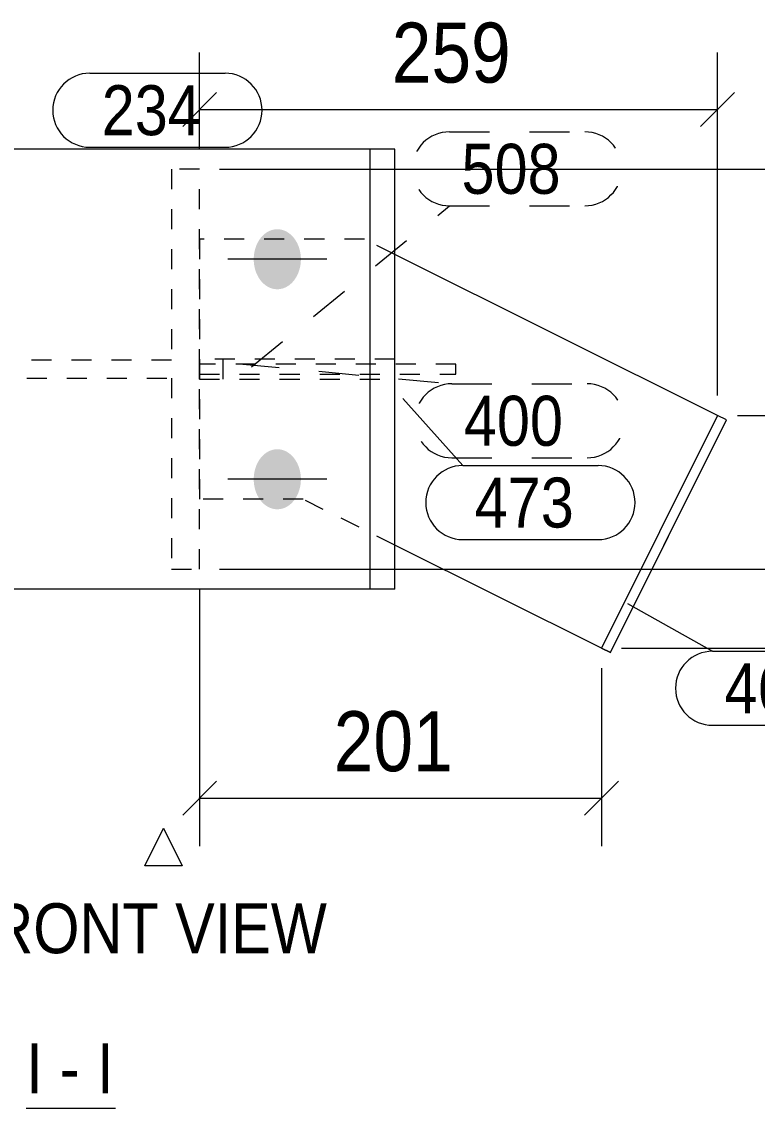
# Model space of a CAD drawing. Header units: millimetres. Extents: x 2 to 579, y 1 to 825.
# Drawn here: x 502.1 to 538.9, y 234.8 to 289.1 of the extents above; entities that cross this region are included whole.
import ezdxf

# ---------------------------------------------------------------- set-up
doc = ezdxf.new("R2010")
doc.units = ezdxf.units.MM
for name, pattern in [('XKITLINE00', [0]), ('XKITLINE01', [4, 1, -1, 1, -1]), ('XKITLINE02', [4, 2, -2]), ('XKITLINE03', [6, 3, -1, 1, -1])]:
    doc.linetypes.add(name, pattern=pattern)
for name, color, linetype, lineweight in [('Bolt', 3, 'Continuous', 0), ('Dimensions', 7, 'Continuous', 0), ('OtherObjectType', 7, 'Continuous', 0), ('Part', 2, 'Continuous', 0), ('PartMark', 7, 'Continuous', 0)]:
    doc.layers.add(name, color=color, linetype=linetype, lineweight=lineweight)
doc.styles.add('ARIAL', font='ARIAL.TTF')

# ---------------------------------------------------------------- blocks, each defined once
blk = doc.blocks.new('*A112')
at = {"layer": 'Bolt'}
for points in [[(516.083, 277.219), (516.082, 277.182), (516.08, 277.145), (516.078, 277.109), (516.074, 277.072), (516.07, 277.036), (516.066, 276.999), (516.061, 276.963), (516.055, 276.927), (516.048, 276.891), (516.041, 276.856), (516.032, 276.82), (516.024, 276.785), (516.014, 276.75), (516.004, 276.716), (515.994, 276.682), (515.982, 276.648), (515.97, 276.614), (515.957, 276.581), (515.944, 276.549), (515.93, 276.516), (515.916, 276.484), (515.9, 276.453), (515.885, 276.422), (515.868, 276.392), (515.851, 276.362), (515.834, 276.333), (515.816, 276.304), (515.797, 276.276), (515.778, 276.248), (515.758, 276.221), (515.738, 276.195), (515.717, 276.169), (515.696, 276.144), (515.675, 276.12), (515.653, 276.096), (515.63, 276.073), (515.607, 276.051), (515.584, 276.029), (515.56, 276.008), (515.535, 275.988), (515.511, 275.969), (515.486, 275.95), (515.461, 275.933), (515.435, 275.916), (515.409, 275.9), (515.383, 275.884), (515.356, 275.87), (515.329, 275.856), (515.302, 275.843), (515.275, 275.831), (515.247, 275.82), (515.219, 275.81), (515.191, 275.801), (515.163, 275.792), (515.135, 275.784), (515.107, 275.778), (515.078, 275.772), (515.049, 275.767), (515.021, 275.763), (514.992, 275.76), (514.963, 275.757), (514.934, 275.756), (514.905, 275.756), (514.876, 275.756), (514.847, 275.757), (514.819, 275.76), (514.79, 275.763), (514.761, 275.767), (514.732, 275.772), (514.704, 275.778), (514.675, 275.784), (514.647, 275.792), (514.619, 275.801), (514.591, 275.81), (514.563, 275.82), (514.536, 275.831), (514.508, 275.843), (514.481, 275.856), (514.454, 275.87), (514.428, 275.884), (514.402, 275.9), (514.376, 275.916), (514.35, 275.933), (514.325, 275.95), (514.3, 275.969), (514.275, 275.988), (514.251, 276.008), (514.227, 276.029), (514.204, 276.051), (514.181, 276.073), (514.158, 276.096), (514.136, 276.12), (514.114, 276.144), (514.093, 276.169), (514.072, 276.195), (514.052, 276.221), (514.032, 276.248), (514.013, 276.276), (513.995, 276.304), (513.977, 276.333), (513.959, 276.362), (513.942, 276.392), (513.926, 276.422), (513.91, 276.453), (513.895, 276.484), (513.88, 276.516), (513.866, 276.549), (513.853, 276.581), (513.84, 276.614), (513.828, 276.648), (513.817, 276.682), (513.806, 276.716), (513.796, 276.75), (513.787, 276.785), (513.778, 276.82), (513.77, 276.856), (513.763, 276.891), (513.756, 276.927), (513.75, 276.963), (513.745, 276.999), (513.74, 277.036), (513.736, 277.072), (513.733, 277.109), (513.73, 277.145), (513.729, 277.182), (513.728, 277.219), (513.727, 277.256), (513.728, 277.292), (513.729, 277.329), (513.73, 277.366), (513.733, 277.403), (513.736, 277.439), (513.74, 277.476), (513.745, 277.512), (513.75, 277.548), (513.756, 277.584), (513.763, 277.62), (513.77, 277.656), (513.778, 277.691), (513.787, 277.726), (513.796, 277.761), (513.806, 277.795), (513.817, 277.83), (513.828, 277.863), (513.84, 277.897), (513.853, 277.93), (513.866, 277.963), (513.88, 277.995), (513.895, 278.027), (513.91, 278.058), (513.926, 278.089), (513.942, 278.119), (513.959, 278.149), (513.977, 278.178), (513.995, 278.207), (514.013, 278.235), (514.032, 278.263), (514.052, 278.29), (514.072, 278.316), (514.093, 278.342), (514.114, 278.367), (514.136, 278.391), (514.158, 278.415), (514.181, 278.438), (514.204, 278.46), (514.227, 278.482), (514.251, 278.503), (514.275, 278.523), (514.3, 278.542), (514.325, 278.561), (514.35, 278.578), (514.376, 278.595), (514.402, 278.612), (514.428, 278.627), (514.454, 278.641), (514.481, 278.655), (514.508, 278.668), (514.536, 278.68), (514.563, 278.691), (514.591, 278.701), (514.619, 278.711), (514.647, 278.719), (514.675, 278.727), (514.704, 278.734), (514.732, 278.739), (514.761, 278.744), (514.79, 278.748), (514.819, 278.752), (514.847, 278.754), (514.876, 278.755), (514.905, 278.756), (514.934, 278.755), (514.963, 278.754), (514.992, 278.752), (515.021, 278.748), (515.049, 278.744), (515.078, 278.739), (515.107, 278.734), (515.135, 278.727), (515.163, 278.719), (515.191, 278.711), (515.219, 278.701), (515.247, 278.691), (515.275, 278.68), (515.302, 278.668), (515.329, 278.655), (515.356, 278.641), (515.383, 278.627), (515.409, 278.612), (515.435, 278.595), (515.461, 278.578), (515.486, 278.561), (515.511, 278.542), (515.535, 278.523), (515.56, 278.503), (515.584, 278.482), (515.607, 278.46), (515.63, 278.438), (515.653, 278.415), (515.675, 278.391), (515.696, 278.367), (515.717, 278.342), (515.738, 278.316), (515.758, 278.29), (515.778, 278.263), (515.797, 278.235), (515.816, 278.207), (515.834, 278.178), (515.851, 278.149), (515.868, 278.119), (515.885, 278.089), (515.9, 278.058), (515.916, 278.027), (515.93, 277.995), (515.944, 277.963), (515.957, 277.93), (515.97, 277.897), (515.982, 277.863), (515.994, 277.83), (516.004, 277.795), (516.014, 277.761), (516.024, 277.726), (516.032, 277.691), (516.041, 277.656), (516.048, 277.62), (516.055, 277.584), (516.061, 277.548), (516.066, 277.512), (516.07, 277.476), (516.074, 277.439), (516.078, 277.403), (516.08, 277.366), (516.082, 277.329), (516.083, 277.292), (516.083, 277.256)], [(516.083, 266.219), (516.082, 266.182), (516.08, 266.145), (516.078, 266.109), (516.074, 266.072), (516.07, 266.036), (516.066, 265.999), (516.061, 265.963), (516.055, 265.927), (516.048, 265.891), (516.041, 265.856), (516.032, 265.82), (516.024, 265.785), (516.014, 265.75), (516.004, 265.716), (515.994, 265.682), (515.982, 265.648), (515.97, 265.614), (515.957, 265.581), (515.944, 265.549), (515.93, 265.516), (515.916, 265.484), (515.9, 265.453), (515.885, 265.422), (515.868, 265.392), (515.851, 265.362), (515.834, 265.333), (515.816, 265.304), (515.797, 265.276), (515.778, 265.248), (515.758, 265.221), (515.738, 265.195), (515.717, 265.169), (515.696, 265.144), (515.675, 265.12), (515.653, 265.096), (515.63, 265.073), (515.607, 265.051), (515.584, 265.029), (515.56, 265.008), (515.535, 264.988), (515.511, 264.969), (515.486, 264.95), (515.461, 264.933), (515.435, 264.916), (515.409, 264.9), (515.383, 264.884), (515.356, 264.87), (515.329, 264.856), (515.302, 264.843), (515.275, 264.831), (515.247, 264.82), (515.219, 264.81), (515.191, 264.801), (515.163, 264.792), (515.135, 264.784), (515.107, 264.778), (515.078, 264.772), (515.049, 264.767), (515.021, 264.763), (514.992, 264.76), (514.963, 264.757), (514.934, 264.756), (514.905, 264.756), (514.876, 264.756), (514.847, 264.757), (514.819, 264.76), (514.79, 264.763), (514.761, 264.767), (514.732, 264.772), (514.704, 264.778), (514.675, 264.784), (514.647, 264.792), (514.619, 264.801), (514.591, 264.81), (514.563, 264.82), (514.536, 264.831), (514.508, 264.843), (514.481, 264.856), (514.454, 264.87), (514.428, 264.884), (514.402, 264.9), (514.376, 264.916), (514.35, 264.933), (514.325, 264.95), (514.3, 264.969), (514.275, 264.988), (514.251, 265.008), (514.227, 265.029), (514.204, 265.051), (514.181, 265.073), (514.158, 265.096), (514.136, 265.12), (514.114, 265.144), (514.093, 265.169), (514.072, 265.195), (514.052, 265.221), (514.032, 265.248), (514.013, 265.276), (513.995, 265.304), (513.977, 265.333), (513.959, 265.362), (513.942, 265.392), (513.926, 265.422), (513.91, 265.453), (513.895, 265.484), (513.88, 265.516), (513.866, 265.549), (513.853, 265.581), (513.84, 265.614), (513.828, 265.648), (513.817, 265.682), (513.806, 265.716), (513.796, 265.75), (513.787, 265.785), (513.778, 265.82), (513.77, 265.856), (513.763, 265.891), (513.756, 265.927), (513.75, 265.963), (513.745, 265.999), (513.74, 266.036), (513.736, 266.072), (513.733, 266.109), (513.73, 266.145), (513.729, 266.182), (513.728, 266.219), (513.727, 266.256), (513.728, 266.292), (513.729, 266.329), (513.73, 266.366), (513.733, 266.403), (513.736, 266.439), (513.74, 266.476), (513.745, 266.512), (513.75, 266.548), (513.756, 266.584), (513.763, 266.62), (513.77, 266.656), (513.778, 266.691), (513.787, 266.726), (513.796, 266.761), (513.806, 266.795), (513.817, 266.83), (513.828, 266.863), (513.84, 266.897), (513.853, 266.93), (513.866, 266.963), (513.88, 266.995), (513.895, 267.027), (513.91, 267.058), (513.926, 267.089), (513.942, 267.119), (513.959, 267.149), (513.977, 267.178), (513.995, 267.207), (514.013, 267.235), (514.032, 267.263), (514.052, 267.29), (514.072, 267.316), (514.093, 267.342), (514.114, 267.367), (514.136, 267.391), (514.158, 267.415), (514.181, 267.438), (514.204, 267.46), (514.227, 267.482), (514.251, 267.503), (514.275, 267.523), (514.3, 267.542), (514.325, 267.561), (514.35, 267.578), (514.376, 267.595), (514.402, 267.612), (514.428, 267.627), (514.454, 267.641), (514.481, 267.655), (514.508, 267.668), (514.536, 267.68), (514.563, 267.691), (514.591, 267.701), (514.619, 267.711), (514.647, 267.719), (514.675, 267.727), (514.704, 267.734), (514.732, 267.739), (514.761, 267.744), (514.79, 267.748), (514.819, 267.752), (514.847, 267.754), (514.876, 267.755), (514.905, 267.756), (514.934, 267.755), (514.963, 267.754), (514.992, 267.752), (515.021, 267.748), (515.049, 267.744), (515.078, 267.739), (515.107, 267.734), (515.135, 267.727), (515.163, 267.719), (515.191, 267.711), (515.219, 267.701), (515.247, 267.691), (515.275, 267.68), (515.302, 267.668), (515.329, 267.655), (515.356, 267.641), (515.383, 267.627), (515.409, 267.612), (515.435, 267.595), (515.461, 267.578), (515.486, 267.561), (515.511, 267.542), (515.535, 267.523), (515.56, 267.503), (515.584, 267.482), (515.607, 267.46), (515.63, 267.438), (515.653, 267.415), (515.675, 267.391), (515.696, 267.367), (515.717, 267.342), (515.738, 267.316), (515.758, 267.29), (515.778, 267.263), (515.797, 267.235), (515.816, 267.207), (515.834, 267.178), (515.851, 267.149), (515.868, 267.119), (515.885, 267.089), (515.9, 267.058), (515.916, 267.027), (515.93, 266.995), (515.944, 266.963), (515.957, 266.93), (515.97, 266.897), (515.982, 266.863), (515.994, 266.83), (516.004, 266.795), (516.014, 266.761), (516.024, 266.726), (516.032, 266.691), (516.041, 266.656), (516.048, 266.62), (516.055, 266.584), (516.061, 266.548), (516.066, 266.512), (516.07, 266.476), (516.074, 266.439), (516.078, 266.403), (516.08, 266.366), (516.082, 266.329), (516.083, 266.292), (516.083, 266.256)]]:
    blk.add_hatch(color=3, dxfattribs=at).paths.add_polyline_path(points, flags=17)
at = {"layer": 'Bolt', "color": 3, "linetype": 'XKITLINE00', "lineweight": 0}
for p, q in [((517.382, 277.256), (512.429, 277.256)), ((517.382, 266.256), (512.429, 266.256))]:
    blk.add_line(p, q, dxfattribs=at)
blk = doc.blocks.new('*A113')
at = {"layer": 'Part', "color": 2, "linetype": 'XKITLINE00', "lineweight": 0}
for p, q in [((520.781, 282.756), (473.153, 282.756)), ((519.543, 260.756), (519.543, 282.756)), ((520.781, 260.756), (520.781, 282.756)), ((520.781, 260.756), (473.153, 260.756))]:
    blk.add_line(p, q, dxfattribs=at)
blk = doc.blocks.new('*A114')
at = {"layer": 'Part', "color": 7, "linetype": 'XKITLINE03', "lineweight": 0}
for p, q in [((488.523, 261.756), (488.523, 281.756)), ((498.523, 271.756), (478.523, 271.756))]:
    blk.add_line(p, q, dxfattribs=at)
at = {"layer": 'Part', "color": 7, "linetype": 'XKITLINE01', "lineweight": 0}
for p, q in [((511.023, 281.756), (509.623, 281.756)), ((509.623, 281.756), (509.623, 272.206)), ((511.023, 261.756), (511.023, 281.756)), ((509.623, 272.206), (476.383, 272.206)), ((476.383, 271.306), (509.623, 271.306)), ((509.623, 271.306), (509.623, 261.756)), ((509.623, 261.756), (511.023, 261.756))]:
    blk.add_line(p, q, dxfattribs=at)
blk = doc.blocks.new('*A115')
at = {"layer": 'Part', "color": 7, "linetype": 'XKITLINE01', "lineweight": 0}
for p, q in [((520.781, 272.256), (511.023, 272.256)), ((511.023, 272.256), (511.023, 271.256)), ((511.023, 271.256), (511.023, 272.256)), ((512.201, 271.256), (512.201, 272.256)), ((511.023, 271.256), (520.781, 271.256))]:
    blk.add_line(p, q, dxfattribs=at)
at = {"layer": 'Part', "color": 2, "linetype": 'XKITLINE00', "lineweight": 0}
blk.add_line((520.781, 271.256), (520.781, 272.256), dxfattribs=at)
blk = doc.blocks.new('*A116')
at = {"layer": 'Part', "color": 2, "linetype": 'XKITLINE00', "lineweight": 0}
for p, q in [((536.911, 269.444), (531.106, 257.812)), ((537.358, 269.221), (536.911, 269.444)), ((531.553, 257.589), (537.358, 269.221)), ((531.106, 257.812), (531.553, 257.589))]:
    blk.add_line(p, q, dxfattribs=at)
blk = doc.blocks.new('*A117')
at = {"layer": 'Part', "color": 7, "linetype": 'XKITLINE01', "lineweight": 0}
for p, q in [((511.023, 271.506), (511.023, 272.006)), ((511.023, 271.506), (511.023, 272.006)), ((511.023, 272.006), (511.023, 272.006)), ((523.824, 272.006), (511.023, 272.006)), ((523.824, 271.506), (523.824, 272.006)), ((511.023, 271.506), (511.023, 271.506)), ((511.023, 271.506), (523.824, 271.506))]:
    blk.add_line(p, q, dxfattribs=at)
blk = doc.blocks.new('*A118')
at = {"layer": 'Part', "color": 7, "linetype": 'XKITLINE01', "lineweight": 0}
for p, q in [((519.256, 278.256), (511.023, 278.256)), ((511.023, 278.256), (511.023, 265.256)), ((520.781, 277.494), (519.256, 278.256)), ((537.358, 269.221), (536.911, 269.444)), ((531.553, 257.589), (537.358, 269.221)), ((516.192, 265.256), (511.023, 265.256)), ((520.781, 262.965), (516.192, 265.256)), ((531.553, 257.589), (531.106, 257.812))]:
    blk.add_line(p, q, dxfattribs=at)
at = {"layer": 'Part', "color": 2, "linetype": 'XKITLINE00', "lineweight": 0}
for p, q in [((536.911, 269.444), (520.781, 277.494)), ((531.106, 257.812), (520.781, 262.965))]:
    blk.add_line(p, q, dxfattribs=at)
blk = doc.blocks.new('*A324')
at = {"layer": 'Dimensions', "color": 7, "linetype": 'XKITLINE00', "lineweight": 0}
for p, q in [((544.429, 262.604), (546.126, 260.907)), ((512.023, 261.756), (547.678, 261.756)), ((545.278, 257.812), (545.278, 261.756)), ((544.429, 258.661), (546.126, 256.964)), ((532.106, 257.812), (547.678, 257.812))]:
    blk.add_line(p, q, dxfattribs=at)
at = {"layer": 'Dimensions', "color": 3}
for p in [(545.278, 261.756), (545.278, 257.812)]:
    blk.add_point(p, dxfattribs=at)
at = {"layer": 'Dimensions', "color": 3, "style": 'ARIAL', "width": 0.85}
blk.add_text('39', height=3, rotation=90.0002, dxfattribs=at).set_placement((543.928, 257.559))
blk = doc.blocks.new('*A325')
at = {"layer": 'Dimensions', "color": 7, "linetype": 'XKITLINE00', "lineweight": 0}
for p, q in [((544.429, 270.293), (546.126, 268.596)), ((537.911, 269.444), (547.678, 269.444)), ((545.278, 261.756), (545.278, 269.444)), ((544.429, 262.604), (546.126, 260.907)), ((512.023, 261.756), (547.678, 261.756))]:
    blk.add_line(p, q, dxfattribs=at)
at = {"layer": 'Dimensions', "color": 3}
for p in [(545.278, 269.444), (545.278, 261.756)]:
    blk.add_point(p, dxfattribs=at)
at = {"layer": 'Dimensions', "color": 3, "style": 'ARIAL', "width": 0.85}
blk.add_text('77', height=3, rotation=90.0002, dxfattribs=at).set_placement((543.928, 263.375))
blk = doc.blocks.new('*A326')
at = {"layer": 'Dimensions', "color": 7, "linetype": 'XKITLINE00', "lineweight": 0}
for p, q in [((544.429, 282.604), (546.126, 280.907)), ((512.023, 281.756), (547.678, 281.756)), ((545.278, 269.444), (545.278, 281.756)), ((544.429, 270.293), (546.126, 268.596)), ((537.911, 269.444), (547.678, 269.444))]:
    blk.add_line(p, q, dxfattribs=at)
at = {"layer": 'Dimensions', "color": 3}
for p in [(545.278, 281.756), (545.278, 269.444)]:
    blk.add_point(p, dxfattribs=at)
at = {"layer": 'Dimensions', "color": 3, "style": 'ARIAL', "width": 0.85}
blk.add_text('123', height=3, rotation=90.0002, dxfattribs=at).set_placement((543.928, 272.262))
blk = doc.blocks.new('*A327')
at = {"layer": 'Dimensions', "color": 7, "linetype": 'XKITLINE00', "lineweight": 0}
for p, q in [((511.023, 260.756), (511.023, 247.908)), ((531.106, 256.812), (531.106, 247.908)), ((511.872, 251.157), (510.175, 249.459)), ((531.954, 251.157), (530.257, 249.459)), ((511.023, 250.308), (531.106, 250.308))]:
    blk.add_line(p, q, dxfattribs=at)
at = {"layer": 'Dimensions', "color": 3}
for p in [(511.023, 250.308), (531.106, 250.308)]:
    blk.add_point(p, dxfattribs=at)
at = {"layer": 'Dimensions', "color": 3, "style": 'ARIAL', "width": 0.85}
blk.add_text('201', height=3, dxfattribs=at).set_placement((517.727, 251.658))
blk = doc.blocks.new('*A328')
at = {"layer": 'Dimensions', "color": 7, "linetype": 'XKITLINE00', "lineweight": 0}
for p, q in [((511.023, 282.756), (511.023, 287.585)), ((536.911, 270.444), (536.911, 287.585)), ((511.872, 285.584), (510.175, 283.887)), ((537.759, 285.584), (536.062, 283.887)), ((511.023, 284.735), (536.911, 284.735))]:
    blk.add_line(p, q, dxfattribs=at)
at = {"layer": 'Dimensions', "color": 3}
for p in [(511.023, 284.735), (536.911, 284.735)]:
    blk.add_point(p, dxfattribs=at)
at = {"layer": 'Dimensions', "color": 3, "style": 'ARIAL', "width": 0.85}
blk.add_text('259', height=3, dxfattribs=at).set_placement((520.629, 286.085))
blk = doc.blocks.new('*A329')
at = {"layer": 'PartMark', "color": 7, "linetype": 'XKITLINE00', "lineweight": 0}
for p, q in [((505.53, 286.556), (512.293, 286.556)), ((505.53, 282.856), (512.293, 282.856))]:
    blk.add_line(p, q, dxfattribs=at)
for centre, start, end in [((505.53, 284.706), 90, 270), ((512.293, 284.706), 270, 90)]:
    blk.add_arc(centre, 1.85, start, end, dxfattribs=at)
at = {"layer": 'PartMark', "color": 3, "style": 'ARIAL', "width": 0.85}
blk.add_text('234', height=2.5, dxfattribs=at).set_placement((506.13, 283.456))
blk = doc.blocks.new('*A330')
at = {"layer": 'PartMark', "color": 7, "linetype": 'XKITLINE02', "lineweight": 0}
for p, q in [((513.004, 272.026), (523.63, 271.029)), ((523.63, 271.029), (530.393, 271.029)), ((523.63, 267.329), (530.393, 267.329))]:
    blk.add_line(p, q, dxfattribs=at)
for centre, start, end in [((523.63, 269.179), 90, 270), ((530.393, 269.179), 270, 90)]:
    blk.add_arc(centre, 1.85, start, end, dxfattribs=at)
at = {"layer": 'PartMark', "color": 3, "style": 'ARIAL', "width": 0.85}
blk.add_text('400', height=2.5, dxfattribs=at).set_placement((524.23, 267.929))
blk = doc.blocks.new('*A331')
at = {"layer": 'PartMark', "color": 7, "linetype": 'XKITLINE00', "lineweight": 0}
for p, q in [((532.417, 260.049), (536.659, 257.656)), ((536.659, 257.656), (543.422, 257.656)), ((536.659, 253.956), (543.422, 253.956))]:
    blk.add_line(p, q, dxfattribs=at)
for centre, start, end in [((536.659, 255.806), 90, 270), ((543.422, 255.806), 270, 90)]:
    blk.add_arc(centre, 1.85, start, end, dxfattribs=at)
at = {"layer": 'PartMark', "color": 3, "style": 'ARIAL', "width": 0.85}
blk.add_text('468', height=2.5, dxfattribs=at).set_placement((537.259, 254.556))
blk = doc.blocks.new('*A332')
at = {"layer": 'PartMark', "color": 7, "linetype": 'XKITLINE02', "lineweight": 0}
for p, q in [((523.512, 283.626), (530.275, 283.626)), ((513.612, 271.876), (523.512, 279.926)), ((523.512, 279.926), (530.275, 279.926))]:
    blk.add_line(p, q, dxfattribs=at)
for centre, start, end in [((523.512, 281.776), 90, 270), ((530.275, 281.776), 270, 90)]:
    blk.add_arc(centre, 1.85, start, end, dxfattribs=at)
at = {"layer": 'PartMark', "color": 3, "style": 'ARIAL', "width": 0.85}
blk.add_text('508', height=2.5, dxfattribs=at).set_placement((524.112, 280.526))
blk = doc.blocks.new('*A333')
at = {"layer": 'PartMark', "color": 7, "linetype": 'XKITLINE00', "lineweight": 0}
for p, q in [((521.174, 270.287), (524.174, 266.941)), ((524.174, 266.941), (530.937, 266.941)), ((524.174, 263.241), (530.937, 263.241))]:
    blk.add_line(p, q, dxfattribs=at)
for centre, start, end in [((524.174, 265.091), 90, 270), ((530.937, 265.091), 270, 90)]:
    blk.add_arc(centre, 1.85, start, end, dxfattribs=at)
at = {"layer": 'PartMark', "color": 3, "style": 'ARIAL', "width": 0.85}
blk.add_text('473', height=2.5, dxfattribs=at).set_placement((524.774, 263.841))
blk = doc.blocks.new('*A334')
at = {"layer": 'OtherObjectType', "color": 7, "linetype": 'XKITLINE00', "lineweight": 0}
for p, q in [((508.278, 246.933), (509.215, 248.808)), ((509.215, 248.808), (510.153, 246.933)), ((509.215, 248.808), (509.215, 248.808)), ((510.153, 246.933), (508.278, 246.933)), ((502.359, 234.808), (506.821, 234.808))]:
    blk.add_line(p, q, dxfattribs=at)
at = {"layer": 'OtherObjectType', "color": 7, "style": 'ARIAL', "width": 0.85}
for s, p in [('FRONT VIEW', (498.751, 242.558)), ('I', (502.359, 235.558)), ('I', (505.895, 235.558)), ('-', (504.035, 235.558))]:
    blk.add_text(s, height=2.5, dxfattribs=at).set_placement(p)

msp = doc.modelspace()

# ---------------------------------------------------------------- block references
at = {"lineweight": 0}
for name in ['*A328', '*A329', '*A332', '*A113', '*A326', '*A114', '*A112', '*A118', '*A115', '*A117', '*A330', '*A325', '*A333', '*A116', '*A324', '*A327', '*A331']:
    msp.add_blockref(name, (0, 0), dxfattribs=at)
at = {"layer": 'OtherObjectType', "lineweight": 0}
msp.add_blockref('*A334', (0, 0), dxfattribs=at)

doc.saveas('drawing.dxf')
